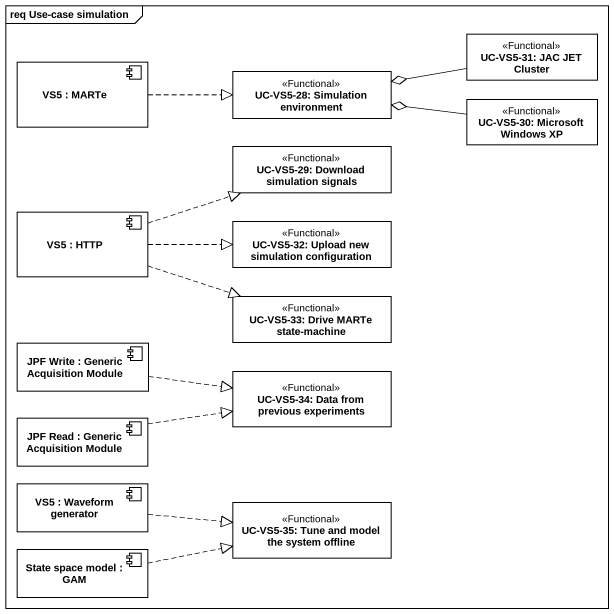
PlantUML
@startuml
mainframe req Use-case simulation
allowmixing
hide circle
hide empty members
class "UC-VS5-31: JAC JET Cluster" as UC_VS5_31_JAC_JET_Cluster <<Functional>>
component "VS5 : MARTe" as VS5
class "UC-VS5-28: Simulation environment" as UC_VS5_28_Simulation <<Functional>>
class "UC-VS5-30: Microsoft Windows XP" as UC_VS5_30_Microsoft_Windows <<Functional>>
class "UC-VS5-29: Download simulation signals" as UC_VS5_29_Download <<Functional>>
component "VS5 : HTTP" as VS5_2
class "UC-VS5-32: Upload new simulation configuration" as UC_VS5_32_Upload_new <<Functional>>
class "UC-VS5-33: Drive MARTe state-machine" as UC_VS5_33_Drive_MARTe_state <<Functional>>
component "JPF Write : Generic Acquisition Module" as JPF_Write
class "UC-VS5-34: Data from previous experiments" as UC_VS5_34_Data_from <<Functional>>
component "JPF Read : Generic Acquisition Module" as JPF_Read
component "VS5 : Waveform generator" as VS5_3
class "UC-VS5-35: Tune and model the system offline" as UC_VS5_35_Tune_and_model <<Functional>>
component "State space model : GAM" as State_space_model
UC_VS5_31_JAC_JET_Cluster -left-o UC_VS5_28_Simulation
VS5 .right.|> UC_VS5_28_Simulation
UC_VS5_30_Microsoft_Windows -left-o UC_VS5_28_Simulation
VS5_2 .right.|> UC_VS5_29_Download
VS5_2 .right.|> UC_VS5_32_Upload_new
VS5_2 .right.|> UC_VS5_33_Drive_MARTe_state
JPF_Write .right.|> UC_VS5_34_Data_from
JPF_Read .right.|> UC_VS5_34_Data_from
VS5_3 .right.|> UC_VS5_35_Tune_and_model
State_space_model .right.|> UC_VS5_35_Tune_and_model
@enduml
